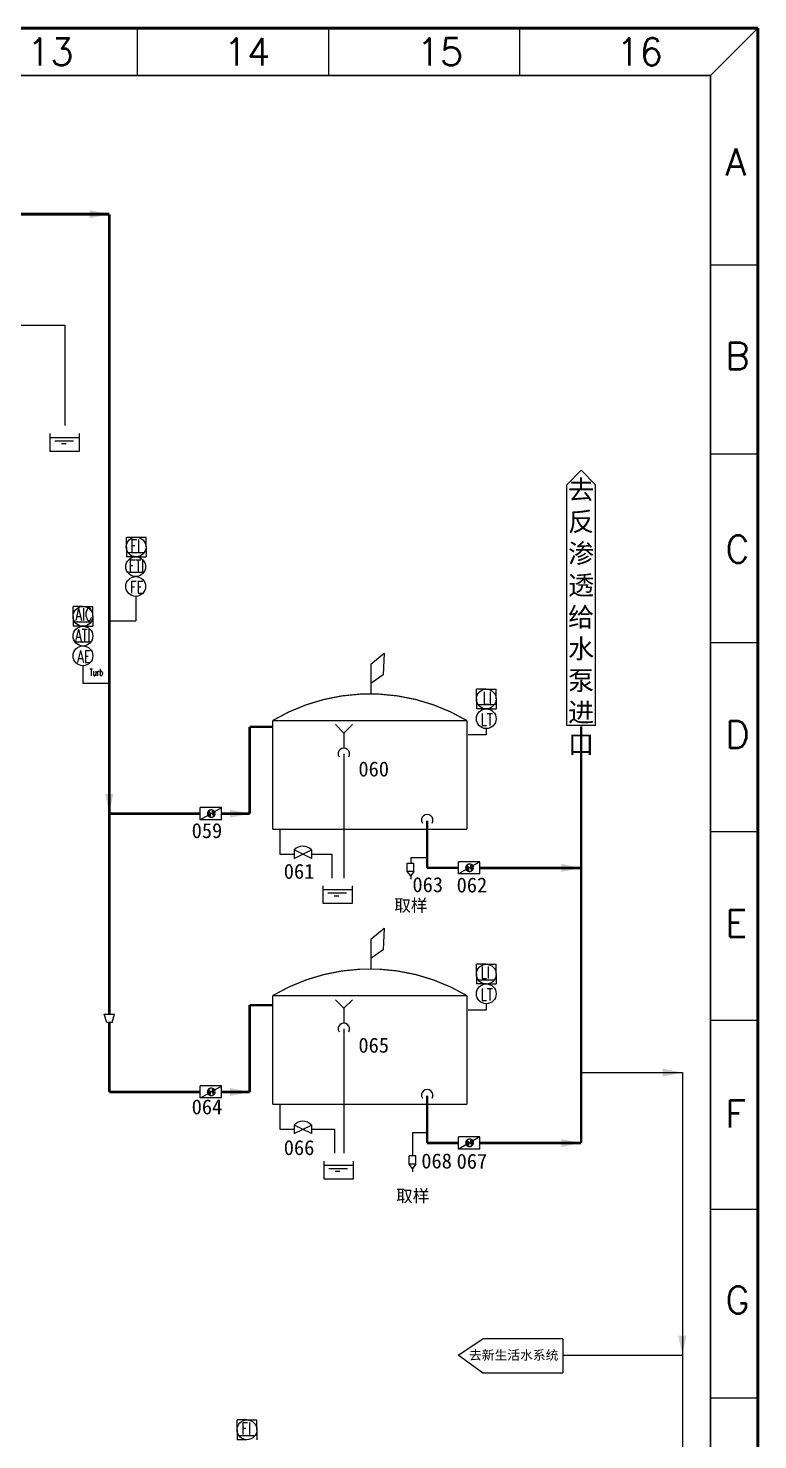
# Model space of a CAD drawing. Header units: millimetres. Extents: x 177 to 598, y 97 to 389.
# Drawn here: x 500.7 to 598, y 200.6 to 388.9 of the extents above; entities that cross this region are included whole.
import ezdxf

# ---------------------------------------------------------------- set-up
doc = ezdxf.new("R2010")
doc.units = ezdxf.units.MM
for name, color, linetype in [('1', 7, 'Continuous'), ('取样阀', 1, 'Continuous'), ('手动蝶阀', 1, 'Continuous'), ('手动衬胶隔膜阀', 1, 'Continuous')]:
    doc.layers.add(name, color=color, linetype=linetype)
doc.styles.add('HZ2', font='geditxt.shx', dxfattribs={"width": 0.75, "height": 1, "bigfont": 'hztxt.shx'})
doc.styles.get("Standard").update_dxf_attribs({"font": 'txt.shx', "height": 1})
doc.styles.add('样式 1', font='simfang_0.ttf', dxfattribs={"height": 2})

msp = doc.modelspace()

# ---------------------------------------------------------------- linework, layer by layer
at = {"color": 0, "lineweight": 50}
for p, q in [((177.15, 388.94), (597.99, 388.94)), ((597.99, 388.94), (597.99, 96.62))]:
    msp.add_line(p, q, dxfattribs=at)
at = {"color": 0}
for p, q in [((515.19, 388.94), (515.19, 382.64)), ((540.7, 388.94), (540.7, 382.64)), ((566.22, 388.94), (566.22, 382.64)), ((591.69, 382.64), (597.99, 388.94)), ((597.99, 357.3), (591.69, 357.3)), ((597.99, 357.3), (591.69, 357.3)), ((464.71, 349.3), (505.55, 349.3)), ((505.55, 349.3), (505.55, 335.93)), ((503.6, 332.46), (503.6, 334.84)), ((503.6, 334.34), (507.46, 334.34)), ((504.22, 333.88), (506.71, 333.88)), ((504.22, 333.88), (504.89, 333.88)), ((505.08, 333.52), (505.7, 333.52)), ((505.89, 333.88), (506.7, 333.88)), ((507.46, 334.84), (507.46, 332.46)), ((507.46, 332.46), (503.6, 332.46)), ((597.99, 332.1), (591.69, 332.1)), ((513.75, 319.71), (513.75, 321.03)), ((513.83, 321.03), (516.37, 321.03)), ((516.37, 319.71), (516.37, 321.03)), ((513.75, 319.71), (513.75, 318.39)), ((514.99, 318.4), (513.75, 318.4)), ((513.96, 318.96), (516.14, 318.96)), ((515.05, 318.39), (516.37, 318.39)), ((516.37, 319.71), (516.37, 318.39)), ((513.9, 316.33), (516.08, 316.33)), ((514.99, 313.12), (514.99, 309.87)), ((506.64, 310.45), (506.64, 311.77)), ((507.95, 311.77), (506.64, 311.77)), ((507.95, 311.77), (509.27, 311.77)), ((509.27, 310.45), (509.27, 311.77)), ((506.64, 310.45), (506.64, 309.13)), ((507.95, 309.13), (506.64, 309.13)), ((506.86, 309.7), (509.04, 309.7)), ((507.95, 309.13), (509.27, 309.13)), ((509.27, 310.45), (509.27, 309.13)), ((511.47, 309.87), (514.99, 309.87)), ((506.86, 307.06), (509.04, 307.06)), ((546.36, 304.09), (548.15, 305.55)), ((548.15, 305.55), (547.99, 302.66)), ((597.99, 306.9), (591.69, 306.9)), ((507.95, 303.86), (507.95, 301.55)), ((546.36, 304.09), (546.36, 300.11)), ((507.95, 301.55), (511.47, 301.55)), ((547.99, 302.66), (546.36, 301.51)), ((560.46, 299.42), (560.46, 300.73)), ((561.77, 300.73), (560.46, 300.73)), ((561.77, 300.73), (563.09, 300.73)), ((563.09, 299.42), (563.09, 300.73)), ((560.46, 299.42), (560.46, 298.1)), ((561.77, 298.1), (560.46, 298.1)), ((560.68, 298.67), (562.86, 298.67)), ((561.77, 298.1), (563.09, 298.1)), ((563.09, 299.42), (563.09, 298.1)), ((542.77, 294.88), (541.64, 296)), ((542.77, 294.88), (543.9, 296)), ((542.77, 294.88), (542.77, 292.88)), ((561.77, 294.62), (559.35, 294.62)), ((561.77, 295.46), (561.77, 294.62)), ((542.77, 292.11), (542.77, 275.51)), ((534.24, 282.03), (534.24, 278.7)), ((597.99, 281.7), (591.69, 281.7)), ((534.24, 278.7), (536.15, 278.7)), ((538.44, 278.7), (541.18, 278.7)), ((541.18, 278.7), (541.18, 275.51)), ((551.68, 278.24), (551.68, 277.48)), ((553.88, 278.24), (551.68, 278.24)), ((551.68, 275.8), (551.68, 275.38)), ((540.01, 272.11), (540.01, 274.49)), ((540.01, 273.99), (543.87, 273.99)), ((540.63, 273.53), (543.12, 273.53)), ((540.63, 273.53), (541.29, 273.53)), ((541.49, 273.16), (542.1, 273.16)), ((542.29, 273.53), (543.1, 273.53)), ((543.87, 274.49), (543.87, 272.11)), ((543.87, 272.11), (540.01, 272.11)), ((546.36, 267.38), (548.15, 268.84)), ((548.15, 268.84), (547.99, 265.95)), ((546.36, 267.38), (546.36, 263.39)), ((547.99, 265.95), (546.36, 264.8)), ((561.77, 264.02), (560.46, 264.02)), ((560.46, 262.7), (560.46, 264.02)), ((561.77, 264.02), (563.09, 264.02)), ((563.09, 262.7), (563.09, 264.02)), ((560.46, 262.7), (560.46, 261.39)), ((560.68, 261.96), (562.86, 261.96)), ((563.09, 262.7), (563.09, 261.39)), ((561.77, 261.39), (560.46, 261.39)), ((561.77, 261.39), (563.09, 261.39)), ((542.77, 258.17), (541.64, 259.29)), ((542.77, 258.17), (543.9, 259.29)), ((542.77, 258.17), (542.77, 256.16)), ((561.77, 258.75), (561.77, 257.91)), ((510.78, 257.37), (512.17, 257.37)), ((511.84, 256.24), (511.14, 256.24)), ((561.77, 257.91), (559.35, 257.91)), ((597.99, 256.5), (591.69, 256.5)), ((542.77, 255.4), (542.77, 238.8)), ((534.24, 245.31), (534.24, 241.99)), ((534.24, 241.99), (536.15, 241.99)), ((538.44, 241.99), (541.52, 241.99)), ((541.52, 241.99), (541.52, 238.8)), ((551.93, 241.53), (551.93, 238.43)), ((553.88, 241.53), (551.93, 241.53)), ((540.14, 235.34), (540.14, 237.72)), ((544, 237.72), (544, 235.34)), ((540.14, 237.21), (544, 237.21)), ((540.76, 236.76), (543.25, 236.76)), ((540.76, 236.76), (541.43, 236.76)), ((541.62, 236.39), (542.24, 236.39)), ((542.43, 236.76), (543.24, 236.76)), ((551.91, 236.75), (551.91, 236.32)), ((544, 235.34), (540.14, 235.34)), ((597.99, 231.3), (591.69, 231.3)), ((558.03, 211.83), (561.29, 214.01)), ((571.99, 214.01), (561.29, 214.01)), ((561.26, 209.48), (558.03, 211.83)), ((561.26, 209.48), (571.98, 209.48)), ((597.99, 206.1), (591.69, 206.1)), ((528.53, 201.88), (528.53, 203.2)), ((529.84, 203.2), (528.53, 203.2)), ((528.53, 201.88), (528.53, 200.56)), ((529.84, 203.2), (531.15, 203.2)), ((531.15, 201.88), (531.15, 203.2)), ((531.15, 201.88), (531.15, 200.56)), ((529.77, 200.56), (528.53, 200.56)), ((528.74, 201.13), (530.92, 201.13))]:
    msp.add_line(p, q, dxfattribs=at)
at = {"color": 0, "lineweight": 30}
for p, q in [((183.45, 382.64), (591.69, 382.64)), ((591.69, 382.64), (591.69, 102.92))]:
    msp.add_line(p, q, dxfattribs=at)
at = {"color": 0, "linetype": 'Continuous'}
for p, q in [((511.14, 256.24), (510.78, 257.37)), ((511.84, 256.24), (512.17, 257.37))]:
    msp.add_line(p, q, dxfattribs=at)
at = {"color": 4}
for p, q in [((574.42, 249.56), (587.93, 249.56)), ((587.93, 249.56), (587.93, 185.92)), ((571.98, 211.83), (587.93, 211.83))]:
    msp.add_line(p, q, dxfattribs=at)
msp.add_line((571.98, 214), (571.98, 209.49))
at = {"color": 142}
for points, const_width in [([(378.68, 364.12), (511.47, 364.12)], 0.381), ([(511.47, 364.12), (511.47, 257.37)], 0.327), ([(530.19, 295.7), (533.26, 295.7)], 0.333), ([(530.19, 295.7), (530.19, 284.11)], 0.333), ([(574.42, 295.75), (574.42, 240.16)], 0.333), ([(511.47, 284.11), (523.59, 284.11)], 0.333), ([(526.43, 284.11), (530.19, 284.11)], 0.333), ([(553.88, 283.18), (553.88, 280.92)], 0.333), ([(553.88, 282.03), (553.88, 276.88)], 0.333), ([(553.88, 276.88), (558.05, 276.88)], 0.333), ([(560.89, 276.87), (574.42, 276.87)], 0.333), ([(530.19, 258.56), (530.19, 246.97)], 0.333), ([(530.19, 258.56), (533.26, 258.56)], 0.333), ([(511.47, 256.24), (511.47, 246.97)], 0.327), ([(511.47, 246.97), (523.59, 246.97)], 0.333), ([(526.43, 246.97), (530.19, 246.97)], 0.333), ([(553.88, 246.47), (553.88, 244.21)], 0.333), ([(553.88, 245.31), (553.88, 240.17)], 0.333), ([(553.88, 240.17), (558.05, 240.17)], 0.333), ([(560.89, 240.16), (574.42, 240.16)], 0.333)]:
    msp.add_lwpolyline(points, dxfattribs=dict(at, const_width=const_width))
at = {"color": 0}
for points in [[(505.55, 336.06, 0, 0, 0), (505.55, 335.45, 0.429, 0, 0), (505.55, 334.34, 0, 0, 0)], [(541.18, 275.71, 0, 0, 0), (541.18, 275.1, 0.429, 0, 0), (541.18, 273.99, 0, 0, 0)], [(542.77, 275.71, 0, 0, 0), (542.77, 275.1, 0.429, 0, 0), (542.77, 273.99, 0, 0, 0)], [(551.68, 275.8, 0, 0, 0), (551.68, 275.19, 0.429, 0, 0), (551.68, 274.08, 0, 0, 0)], [(541.52, 238.94, 0, 0, 0), (541.52, 238.32, 0.429, 0, 0), (541.52, 237.21, 0, 0, 0)], [(542.77, 238.94, 0, 0, 0), (542.77, 238.32, 0.429, 0, 0), (542.77, 237.21, 0, 0, 0)], [(551.91, 236.75, 0, 0, 0), (551.91, 236.14, 0.429, 0, 0), (551.91, 235.03, 0, 0, 0)]]:
    msp.add_lwpolyline(points, format="xyseb", dxfattribs=at)
at = {"color": 251, "const_width": 0.167}
for points in [[(559.19, 296.54, 0.27499), (533.26, 296.54)], [(559.19, 259.83, 0.27499), (533.26, 259.83)]]:
    msp.add_lwpolyline(points, format="xyb", dxfattribs=at)
for points in [[(533.26, 296.54), (559.19, 296.54)], [(533.26, 296.54), (533.26, 282.03)], [(559.19, 296.54), (559.19, 282.03)], [(533.26, 282.03), (559.19, 282.03)], [(533.26, 259.83), (533.26, 245.31)], [(533.26, 259.83), (559.19, 259.83)], [(559.19, 259.83), (559.19, 245.31)], [(533.26, 245.31), (559.19, 245.31)]]:
    msp.add_lwpolyline(points, dxfattribs=at)
at = {"color": 0}
for centre in [(515.05, 319.71), (514.99, 317.08), (514.99, 314.44), (507.95, 310.45), (507.95, 307.81), (507.95, 305.18), (561.77, 299.42), (561.77, 296.78), (561.77, 262.7), (561.77, 260.07), (529.84, 201.88)]:
    msp.add_circle(centre, 1.32, dxfattribs=at)
for centre in [(542.77, 292.11), (542.77, 255.4)]:
    msp.add_arc(centre, 0.762, 328.7532, 211.2468, dxfattribs=at)
at = {"color": 251}
for centre in [(553.89, 283.26), (553.89, 246.54)]:
    msp.add_arc(centre, 0.762, 328.7532, 211.2468, dxfattribs=at)
at = {"color": 142}
for points in [[(508.84, 363.59), (511.47, 364.12), (508.84, 364.66)], [(510.94, 286.74), (511.47, 284.11), (512, 286.74)], [(527.56, 283.58), (530.19, 284.11), (527.56, 284.64)], [(571.79, 276.34), (574.42, 276.87), (571.79, 277.41)], [(527.56, 246.44), (530.19, 246.97), (527.56, 247.5)], [(571.79, 239.63), (574.42, 240.16), (571.79, 240.69)]]:
    msp.add_solid(points, dxfattribs=at)
at = {"color": 4}
for points in [[(585.29, 249.03), (587.93, 249.56), (585.29, 250.09)], [(587.39, 214.46), (587.93, 211.83), (588.46, 214.46)]]:
    msp.add_solid(points, dxfattribs=at)
at = {"layer": '1', "color": 0}
for p, q in [((574.42, 329.97), (572.52, 327.98)), ((574.42, 329.97), (576.33, 327.98)), ((572.52, 295.87), (572.52, 327.98)), ((576.33, 295.87), (576.33, 327.98)), ((576.33, 295.87), (572.52, 295.87))]:
    msp.add_line(p, q, dxfattribs=at)
at = {"layer": '取样阀', "color": 0}
for p, q in [((551.23, 276.41), (551.23, 277.49)), ((552.12, 277.48), (551.23, 277.48)), ((552.12, 276.41), (552.12, 277.49)), ((551.68, 275.8), (551.23, 276.41)), ((552.12, 276.41), (551.23, 276.41)), ((552.12, 276.41), (551.68, 275.8)), ((551.46, 237.36), (551.46, 238.43)), ((552.35, 238.43), (551.46, 238.43)), ((551.91, 236.75), (551.46, 237.36)), ((552.35, 237.36), (551.46, 237.36)), ((552.35, 237.36), (551.91, 236.75)), ((552.35, 237.36), (552.35, 238.43))]:
    msp.add_line(p, q, dxfattribs=at)
at = {"layer": '手动蝶阀', "color": 0}
for p, q in [((526.43, 284.92), (523.59, 284.92)), ((523.59, 283.31), (523.59, 284.92)), ((526.43, 284.91), (523.59, 283.3)), ((526.43, 283.31), (526.43, 284.92)), ((526.43, 283.31), (523.59, 283.31)), ((560.89, 277.68), (558.05, 277.68)), ((560.89, 277.68), (558.05, 276.07)), ((558.05, 276.07), (558.05, 277.68)), ((560.89, 276.07), (560.89, 277.68)), ((560.89, 276.07), (558.05, 276.07)), ((526.43, 247.78), (523.59, 247.78)), ((523.59, 246.17), (523.59, 247.78)), ((526.43, 247.77), (523.59, 246.16)), ((526.43, 246.17), (526.43, 247.78)), ((526.43, 246.17), (523.59, 246.17)), ((560.89, 240.97), (558.05, 240.97)), ((560.89, 240.97), (558.05, 239.36)), ((558.05, 239.36), (558.05, 240.97)), ((560.89, 239.36), (558.05, 239.36)), ((560.89, 239.36), (560.89, 240.97))]:
    msp.add_line(p, q, dxfattribs=at)
at = {"layer": '手动蝶阀', "color": 0, "const_width": 1.01}
for points in [[(525.13, 284.05, -3.290443), (525.17, 284.14, -2.920379), (525.1, 284.22)], [(559.59, 276.82, -3.290443), (559.63, 276.91, -2.920379), (559.56, 276.99)], [(525.13, 246.91, -3.290443), (525.17, 247, -2.920379), (525.1, 247.08)], [(559.59, 240.11, -3.290443), (559.63, 240.2, -2.920379), (559.56, 240.27)]]:
    msp.add_lwpolyline(points, format="xyb", dxfattribs=at)
at = {"layer": '手动衬胶隔膜阀', "color": 0}
for p, q in [((538.44, 278.13), (536.15, 279.27)), ((536.15, 278.13), (538.44, 279.27)), ((536.15, 279.27), (536.15, 278.13)), ((538.44, 279.27), (538.44, 278.13)), ((538.44, 279.27), (538.44, 278.13)), ((536.15, 241.42), (538.44, 242.56)), ((538.44, 241.42), (536.15, 242.56)), ((536.15, 242.56), (536.15, 241.42)), ((538.44, 242.56), (538.44, 241.42)), ((538.44, 242.56), (538.44, 241.42))]:
    msp.add_line(p, q, dxfattribs=at)
for centre in [(537.3, 278.23), (537.3, 241.51)]:
    msp.add_arc(centre, 1.55, 42.4601, 137.5399, dxfattribs=at)

# ---------------------------------------------------------------- texts
at = {"color": 0}
for s, height, p in [('13', 3.616, (500.51, 383.98)), ('14', 3.616, (526.75, 383.98)), ('15', 3.616, (552.49, 383.98)), ('16', 3.616, (579.13, 383.98)), ('A', 3.62, (593.65, 369.28)), ('B', 3.62, (593.65, 343.39)), ('C', 3.62, (593.65, 317.61)), ('D', 3.62, (593.65, 292.87)), ('E', 3.62, (593.65, 267.68)), ('F', 3.62, (593.65, 242.25)), ('G', 3.62, (593.65, 217.4))]:
    msp.add_text(s, height=height, dxfattribs=at).set_placement(p)
at = {"color": 0, "style": 'HZ2'}
for s, height, width, p in [('FI', 1.633, 0.7, (514.3, 319.07)), ('FTI', 1.633, 0.7, (514.04, 316.36)), ('FE', 1.633, 0.7, (514.23, 313.53)), ('AIC', 1.633, 0.7, (506.94, 309.89)), ('ATI', 1.633, 0.7, (506.9, 307.12)), ('AE', 1.633, 0.7, (507.2, 304.27)), ('Turb', 0.925, 0.55, (508.85, 302.53)), ('LI', 1.633, 0.7, (561.28, 298.73)), ('LT', 1.633, 0.7, (561.01, 295.87)), ('LI', 1.633, 0.7, (561.01, 262.1)), ('LT', 1.633, 0.7, (561.01, 259.16)), ('FI', 1.633, 0.7, (529.08, 201.24))]:
    msp.add_text(s, height=height, dxfattribs=dict(at, width=width)).set_placement(p)
at = {"style": '样式 1'}
for s, insert, char_height, width, attachment_point in [('060', (544.71, 291.08), 2, 11.304, 1), ('059', (522.46, 282.86), 2, 11.304, 1), ('061', (534.75, 277.42), 2, 11.304, 1), ('063', (551.92, 275.64), 2, 11.304, 1), ('062', (557.81, 275.6), 2, 11.304, 1), ('065', (544.71, 254.22), 2, 11.304, 1), ('064', (522.46, 245.99), 2, 11.304, 1), ('066', (534.75, 240.55), 2, 11.304, 1), ('068', (553.1, 238.77), 2, 11.304, 1), ('067', (557.81, 238.73), 2, 11.304, 1), ('{\\fFangSong_GB2312|b0|i0|c134|p49;\\H2.5x;去新生活水系统}', (565.43, 211.79), 0.5, 15.9139, 5)]:
    msp.add_mtext(s, dxfattribs=dict(at, insert=insert, char_height=char_height, width=width, attachment_point=attachment_point))
at = {"char_height": 1.633, "attachment_point": 1, "style": '样式 1'}
for insert in [(549.48, 272.69), (549.73, 233.93)]:
    msp.add_mtext_dynamic_manual_height_columns('{\\fFangSong|b0|i0|c134|p49;取样}', width=26.549, gutter_width=5, heights=[0], dxfattribs=dict(at, insert=insert))
at = {"layer": '1', "insert": (574.42, 328.61), "char_height": 2.545, "attachment_point": 2, "style": '样式 1'}
msp.add_mtext_dynamic_manual_height_columns('去反渗透给水泵进口', width=4.9049, gutter_width=5, heights=[0], dxfattribs=at)

doc.saveas('drawing.dxf')
